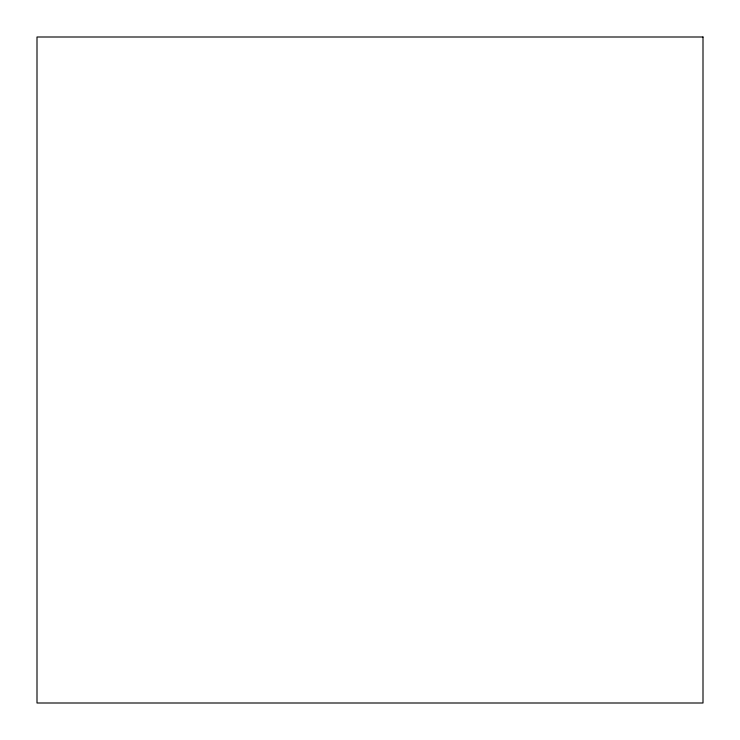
<?xml version="1.0" encoding="UTF-8"?>
<svg xmlns="http://www.w3.org/2000/svg" width="740" height="740" viewBox="0 0 740 740"><rect width="100%" height="100%" fill="white"/><g stroke="black" fill="none" stroke-linecap="round" stroke-linejoin="round"><path stroke-width="1.11" d="M703 37L37 37L37 703L703 703L703 37"/></g></svg>
